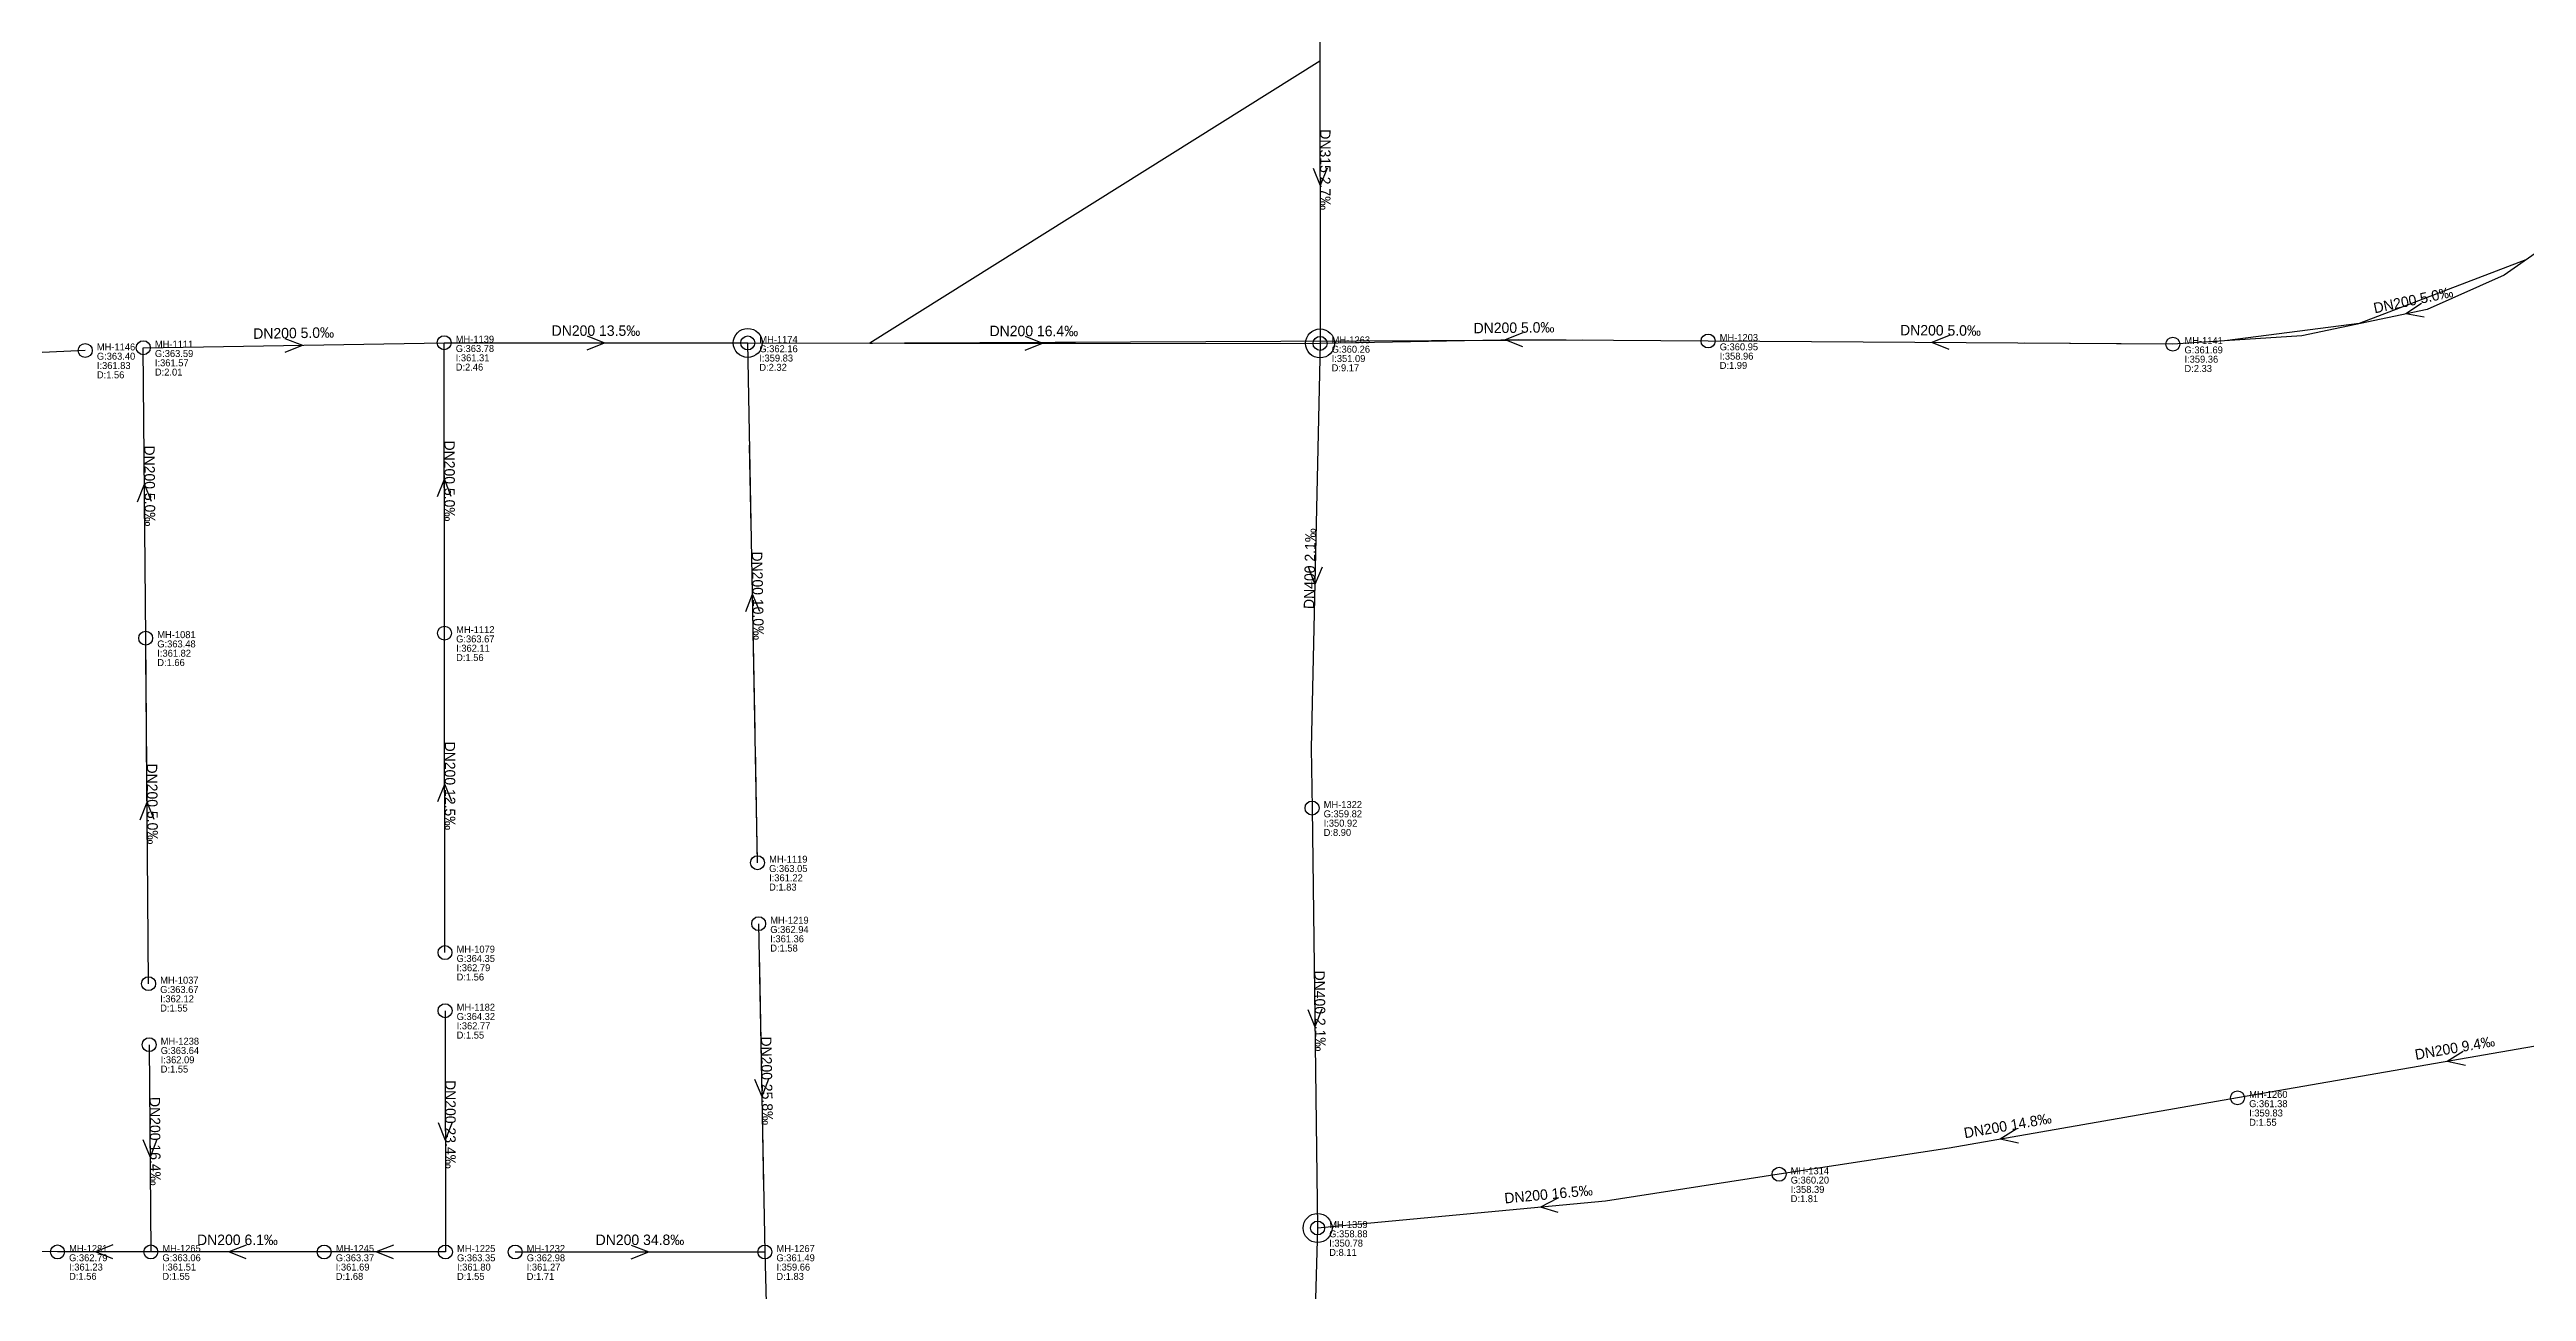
# Model space of a CAD drawing. Header units: metres. Extents: x 449913 to 451990, y 2566939 to 2570822.
# Drawn here: x 450754 to 451180.3, y 2568738.1 to 2568951.9 of the extents above; entities that cross this region are included whole.
import ezdxf
from ezdxf.enums import TextEntityAlignment as Align

# ---------------------------------------------------------------- set-up
doc = ezdxf.new("R2010")
doc.units = ezdxf.units.M
for name, color, linetype in [('SEW-DROP', 6, 'Continuous'), ('SEW-LABEL', 2, 'Continuous'), ('SEW-MH', 7, 'Continuous'), ('SEW-MH-LABEL', 8, 'Continuous'), ('SEW-PIPE-DN200', 3, 'Continuous'), ('SEW-PIPE-DN315', 5, 'Continuous'), ('SEW-PIPE-DN400', 6, 'Continuous'), ('SEW-RIDER', 8, 'Continuous')]:
    doc.layers.add(name, color=color, linetype=linetype)

msp = doc.modelspace()

# ---------------------------------------------------------------- linework, layer by layer
at = {"layer": 'SEW-DROP'}
for centre in [(450874.16, 2568901.39), (450972.67, 2568901.31), (450972.67, 2568901.31), (450972.25, 2568749.02)]:
    msp.add_circle(centre, 2.5, dxfattribs=at)
at = {"layer": 'SEW-LABEL'}
for p, q in [((450971.47, 2568931.5), (450972.67, 2568928.51)), ((450973.87, 2568931.5), (450972.67, 2568928.51)), ((451162.25, 2568908.18), (451159.56, 2568906.39)), ((451162.74, 2568905.83), (451159.56, 2568906.39)), ((450794.49, 2568902.18), (450797.51, 2568901.03)), ((450846.53, 2568902.61), (450849.53, 2568901.41)), ((450846.53, 2568900.21), (450849.53, 2568901.41)), ((450921.91, 2568902.55), (450924.91, 2568901.35)), ((451007.55, 2568903.13), (451004.56, 2568901.9)), ((451007.58, 2568900.73), (451004.56, 2568901.9)), ((451080.97, 2568902.65), (451077.96, 2568901.47)), ((451080.95, 2568900.25), (451077.96, 2568901.47)), ((450794.53, 2568899.78), (450797.51, 2568901.03)), ((450921.91, 2568900.15), (450924.91, 2568901.35)), ((450769.14, 2568874.06), (450770.31, 2568877.07)), ((450771.54, 2568874.08), (450770.31, 2568877.07)), ((450820.74, 2568874.93), (450821.94, 2568877.93)), ((450823.14, 2568874.93), (450821.94, 2568877.93)), ((450970.63, 2568862.84), (450971.76, 2568859.82)), ((450973.03, 2568862.79), (450971.76, 2568859.82)), ((450873.83, 2568855.13), (450874.97, 2568858.15)), ((450876.23, 2568855.17), (450874.97, 2568858.15)), ((450820.81, 2568822.43), (450822.01, 2568825.43)), ((450823.21, 2568822.43), (450822.01, 2568825.43)), ((450769.59, 2568819.31), (450770.77, 2568822.32)), ((450771.99, 2568819.33), (450770.77, 2568822.32)), ((450970.55, 2568786.66), (450971.79, 2568783.67)), ((450972.95, 2568786.69), (450971.79, 2568783.67)), ((451169.41, 2568779.39), (451166.66, 2568777.69)), ((450875.34, 2568774.62), (450876.6, 2568771.65)), ((450877.74, 2568774.67), (450876.6, 2568771.65)), ((451169.82, 2568777.02), (451166.66, 2568777.69)), ((450820.89, 2568767.16), (450822.09, 2568764.16)), ((450823.29, 2568767.16), (450822.09, 2568764.16)), ((451092.46, 2568766.01), (451089.71, 2568764.31)), ((450770.05, 2568764.23), (450771.28, 2568761.24)), ((450772.45, 2568764.25), (450771.28, 2568761.24)), ((451092.87, 2568763.64), (451089.71, 2568764.31)), ((451013.46, 2568754.09), (451010.59, 2568752.61)), ((451013.68, 2568751.7), (451010.59, 2568752.61)), ((450764.88, 2568746.1), (450761.88, 2568744.9)), ((450764.88, 2568743.7), (450761.88, 2568744.9)), ((450787.83, 2568746.09), (450784.83, 2568744.89)), ((450787.83, 2568743.69), (450784.83, 2568744.89)), ((450813.18, 2568746.09), (450810.18, 2568744.89)), ((450813.18, 2568743.69), (450810.18, 2568744.89)), ((450854.11, 2568746.09), (450857.11, 2568744.89)), ((450854.11, 2568743.69), (450857.11, 2568744.89))]:
    msp.add_line(p, q, dxfattribs=at)
at = {"layer": 'SEW-MH'}
for centre in [(450770.12, 2568900.57), (450821.9, 2568901.43), (450874.16, 2568901.39), (450972.67, 2568901.31), (451039.46, 2568901.72), (451119.46, 2568901.19), (450760.13, 2568900.1), (450770.53, 2568850.57), (450821.97, 2568851.43), (450971.29, 2568821.32), (450875.84, 2568811.91), (450876.04, 2568801.41), (450822.05, 2568796.43), (450771.03, 2568791.08), (450822.06, 2568786.43), (450771.12, 2568780.58), (451130.59, 2568771.42), (451051.68, 2568758.27), (450972.25, 2568749.02), (450755.35, 2568744.9), (450771.41, 2568744.9), (450801.25, 2568744.89), (450822.12, 2568744.89), (450834.12, 2568744.89), (450877.1, 2568744.89)]:
    msp.add_circle(centre, 1.2, dxfattribs=at)
at = {"layer": 'SEW-PIPE-DN200'}
for points in [[(451194.92, 2568930.17), (451183.53, 2568918.02), (451176.48, 2568913.05), (451163.25, 2568907.17), (451141.67, 2568902.63), (451119.46, 2568901.19)], [(450770.12, 2568900.57), (450821.9, 2568901.43)], [(450821.9, 2568901.43), (450874.16, 2568901.39)], [(450821.97, 2568851.43), (450821.9, 2568901.43), (450821.9, 2568901.43)], [(451039.46, 2568901.72), (451006.9, 2568901.93), (450972.67, 2568901.31)], [(451119.46, 2568901.19), (451119.46, 2568901.19), (451039.46, 2568901.72)], [(450760.13, 2568900.1), (450699.62, 2568897.25)], [(450770.53, 2568850.57), (450770.12, 2568900.57)], [(450874.16, 2568901.39), (450972.67, 2568901.31)], [(450875.84, 2568811.91), (450874.16, 2568901.39)], [(450771.03, 2568791.08), (450770.53, 2568850.57)], [(450822.05, 2568796.43), (450821.97, 2568851.43)], [(450876.04, 2568801.41), (450877.1, 2568744.89)], [(450822.06, 2568786.43), (450822.12, 2568744.89)], [(451205.68, 2568784.48), (451130.59, 2568771.42)], [(450771.12, 2568780.58), (450771.41, 2568744.9)], [(451130.59, 2568771.42), (451080.97, 2568762.79), (451051.68, 2568758.27)], [(451051.68, 2568758.27), (451021.8, 2568753.66), (450972.25, 2568749.02)], [(450755.35, 2568744.9), (450699.85, 2568745.3)], [(450771.41, 2568744.9), (450755.35, 2568744.9)], [(450801.25, 2568744.89), (450771.41, 2568744.9)], [(450822.12, 2568744.89), (450801.25, 2568744.89)], [(450834.12, 2568744.89), (450877.1, 2568744.89)], [(450877.1, 2568744.89), (450878.98, 2568672.39)]]:
    msp.add_lwpolyline(points, dxfattribs=at)
at = {"layer": 'SEW-PIPE-DN315'}
msp.add_lwpolyline([(450972.66, 2568958.7), (450972.67, 2568901.31)], dxfattribs=at)
at = {"layer": 'SEW-PIPE-DN400'}
for points in [[(450972.67, 2568901.31), (450971.15, 2568831.65), (450971.29, 2568821.32)], [(450971.29, 2568821.32), (450972.25, 2568749.02)], [(450972.25, 2568749.02), (450970.3, 2568679.97)]]:
    msp.add_lwpolyline(points, dxfattribs=at)
at = {"layer": 'SEW-RIDER'}
for points in [[(450972.66, 2568949.92), (450895.15, 2568901.37), (450895.66, 2568901.37)], [(451180.21, 2568915.68), (451151.54, 2568904.71), (451128.89, 2568901.8)], [(451017.8, 2568901.86), (450901.15, 2568901.37), (450930.56, 2568901.34)], [(451119.46, 2568901.19), (451109.74, 2568901.26), (451093.92, 2568901.36)], [(450821.95, 2568868.42), (450821.92, 2568888.78)], [(450770.4, 2568866.93), (450770.39, 2568867.37), (450770.27, 2568882.34)], [(450874.76, 2568869.38), (450874.75, 2568869.77), (450874.49, 2568883.77)], [(450875.42, 2568834.6), (450875.14, 2568849.39), (450875.11, 2568850.77)], [(450770.67, 2568834.68), (450770.56, 2568847.48), (450770.56, 2568847.65)], [(450821.98, 2568848.64), (450821.98, 2568848.64)], [(450770.85, 2568812.09), (450770.85, 2568812.53), (450770.68, 2568832.52)], [(450875.83, 2568812.78), (450875.79, 2568814.67), (450875.47, 2568831.78)], [(450822.05, 2568796.43), (450822.02, 2568813.36), (450822.02, 2568813.63)], [(450771.02, 2568792.03), (450771.02, 2568792.06), (450771.02, 2568792.32)], [(450876.17, 2568794.74), (450876.18, 2568793.78), (450876.54, 2568774.88)], [(450822.06, 2568786.43), (450822.08, 2568773.73), (450822.08, 2568773.53)], [(450876.54, 2568774.88), (450876.54, 2568774.79), (450876.9, 2568755.79)], [(450771.18, 2568772.59), (450771.18, 2568772.44), (450771.18, 2568772.41)]]:
    msp.add_lwpolyline(points, dxfattribs=at)

# ---------------------------------------------------------------- texts
at = {"layer": 'SEW-LABEL'}
for s, rotation, p in [('DN315 2.7‰', -89.9978, (450972.67, 2568931.21)), ('DN200 5.0‰', 11.8727, (451161.02, 2568907.9)), ('DN200 5.0‰', 0.9532, (450796.01, 2568902.2)), ('DN200 13.5‰', -0.0467, (450848.03, 2568902.61)), ('DN200 16.4‰', -0.0486, (450923.41, 2568902.55)), ('DN200 5.0‰', 0.6319, (451006.06, 2568903.12)), ('DN200 5.0‰', 359.6236, (451079.46, 2568902.66)), ('DN200 5.0‰', 270.0783, (450821.94, 2568877.63)), ('DN200 5.0‰', 270.476, (450770.33, 2568876.77)), ('DN400 2.1‰', 88.7549, (450971.8, 2568862.52)), ('DN200 10.0‰', 271.0769, (450875, 2568857.85)), ('DN200 12.5‰', 270.0783, (450822.01, 2568825.13)), ('DN200 5.0‰', 270.476, (450770.78, 2568822.02)), ('DN400 2.1‰', -89.2361, (450971.77, 2568786.37)), ('DN200 25.8‰', -88.9231, (450876.57, 2568774.35)), ('DN200 9.4‰', 9.8638, (451168.14, 2568779.15)), ('DN200 23.4‰', -89.9217, (450822.09, 2568766.86)), ('DN200 16.4‰', -89.524, (450771.26, 2568763.94)), ('DN200 14.8‰', 9.8638, (451091.18, 2568765.77)), ('DN200 16.5‰', 5.3564, (451012.08, 2568753.95)), ('DN200 6.1‰', 359.9954, (450786.33, 2568746.09)), ('DN200 34.8‰', -0.0046, (450855.61, 2568746.09))]:
    msp.add_text(s, height=1.8, rotation=rotation, dxfattribs=at).set_placement(p, align=Align.CENTER)
at = {"layer": 'SEW-MH-LABEL'}
for s, p in [('MH-1111', (450772.12, 2568900.57)), ('MH-1139', (450823.9, 2568901.43)), ('MH-1174', (450876.16, 2568901.39)), ('MH-1263', (450974.67, 2568901.31)), ('MH-1203', (451041.46, 2568901.72)), ('MH-1141', (451121.46, 2568901.19)), ('G:363.40', (450762.13, 2568898.5)), ('MH-1146', (450762.13, 2568900.1)), ('I:361.83', (450762.13, 2568896.9)), ('G:363.59', (450772.12, 2568898.97)), ('I:361.57', (450772.12, 2568897.37)), ('G:363.78', (450823.9, 2568899.83)), ('D:2.46', (450823.9, 2568896.63)), ('I:361.31', (450823.9, 2568898.23)), ('G:362.16', (450876.16, 2568899.79)), ('D:2.32', (450876.16, 2568896.59)), ('I:359.83', (450876.16, 2568898.19)), ('G:360.26', (450974.67, 2568899.71)), ('D:9.17', (450974.67, 2568896.51)), ('I:351.09', (450974.67, 2568898.11)), ('G:360.95', (451041.46, 2568900.12)), ('D:1.99', (451041.46, 2568896.92)), ('I:358.96', (451041.46, 2568898.52)), ('G:361.69', (451121.46, 2568899.59)), ('D:2.33', (451121.46, 2568896.39)), ('I:359.36', (451121.46, 2568897.99)), ('D:1.56', (450762.13, 2568895.3)), ('D:2.01', (450772.12, 2568895.77)), ('MH-1081', (450772.53, 2568850.57)), ('G:363.67', (450823.97, 2568849.83)), ('MH-1112', (450823.97, 2568851.43)), ('G:363.48', (450772.53, 2568848.97)), ('D:1.66', (450772.53, 2568845.77)), ('I:361.82', (450772.53, 2568847.37)), ('D:1.56', (450823.97, 2568846.63)), ('I:362.11', (450823.97, 2568848.23)), ('G:359.82', (450973.29, 2568819.72)), ('MH-1322', (450973.29, 2568821.32)), ('D:8.90', (450973.29, 2568816.52)), ('I:350.92', (450973.29, 2568818.12)), ('MH-1119', (450877.84, 2568811.91)), ('G:363.05', (450877.84, 2568810.31)), ('D:1.83', (450877.84, 2568807.11)), ('I:361.22', (450877.84, 2568808.71)), ('G:362.94', (450878.04, 2568799.81)), ('MH-1219', (450878.04, 2568801.41)), ('I:361.36', (450878.04, 2568798.21)), ('G:364.35', (450824.05, 2568794.83)), ('MH-1079', (450824.05, 2568796.43)), ('D:1.58', (450878.04, 2568796.61)), ('G:363.67', (450773.03, 2568789.48)), ('MH-1037', (450773.03, 2568791.08)), ('D:1.56', (450824.05, 2568791.63)), ('I:362.79', (450824.05, 2568793.23)), ('D:1.55', (450773.03, 2568786.28)), ('I:362.12', (450773.03, 2568787.88)), ('MH-1182', (450824.06, 2568786.43)), ('G:364.32', (450824.06, 2568784.83)), ('D:1.55', (450824.06, 2568781.63)), ('I:362.77', (450824.06, 2568783.23)), ('G:363.64', (450773.12, 2568778.98)), ('MH-1238', (450773.12, 2568780.58)), ('I:362.09', (450773.12, 2568777.38)), ('D:1.55', (450773.12, 2568775.78)), ('G:361.38', (451132.59, 2568769.82)), ('MH-1260', (451132.59, 2568771.42)), ('I:359.83', (451132.59, 2568768.22)), ('D:1.55', (451132.59, 2568766.62)), ('G:360.20', (451053.68, 2568756.67)), ('MH-1314', (451053.68, 2568758.27)), ('D:1.81', (451053.68, 2568753.47)), ('I:358.39', (451053.68, 2568755.07)), ('G:358.88', (450974.25, 2568747.42)), ('MH-1359', (450974.25, 2568749.02)), ('G:362.79', (450757.35, 2568743.3)), ('MH-1281', (450757.35, 2568744.9)), ('G:363.06', (450773.41, 2568743.3)), ('MH-1265', (450773.41, 2568744.9)), ('G:363.37', (450803.25, 2568743.29)), ('MH-1245', (450803.25, 2568744.89)), ('G:363.35', (450824.12, 2568743.29)), ('MH-1225', (450824.12, 2568744.89)), ('G:362.98', (450836.12, 2568743.29)), ('MH-1232', (450836.12, 2568744.89)), ('G:361.49', (450879.1, 2568743.29)), ('MH-1267', (450879.1, 2568744.89)), ('D:8.11', (450974.25, 2568744.22)), ('I:350.78', (450974.25, 2568745.82)), ('D:1.56', (450757.35, 2568740.1)), ('I:361.23', (450757.35, 2568741.7)), ('D:1.55', (450773.41, 2568740.1)), ('I:361.51', (450773.41, 2568741.7)), ('D:1.68', (450803.25, 2568740.09)), ('I:361.69', (450803.25, 2568741.69)), ('D:1.55', (450824.12, 2568740.09)), ('I:361.80', (450824.12, 2568741.69)), ('D:1.71', (450836.12, 2568740.09)), ('I:361.27', (450836.12, 2568741.69)), ('D:1.83', (450879.1, 2568740.09)), ('I:359.66', (450879.1, 2568741.69))]:
    msp.add_text(s, height=1.2, dxfattribs=at).set_placement(p)

doc.saveas('drawing.dxf')
